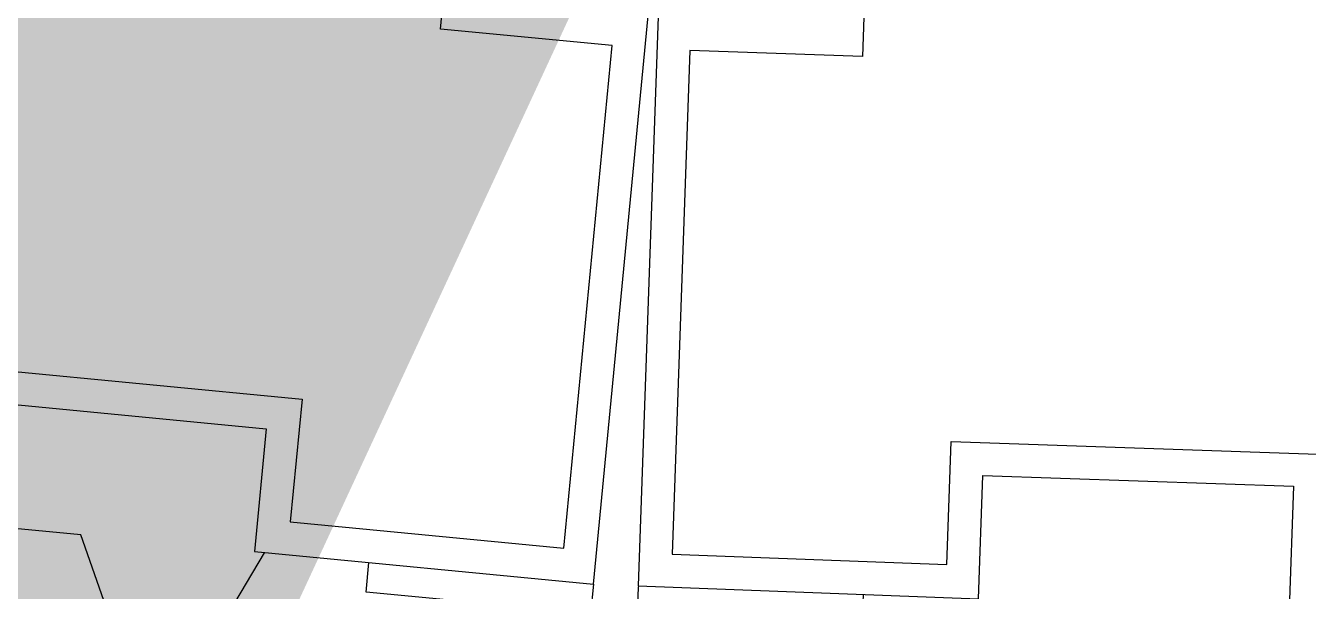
# Model space of a CAD drawing. Extents: x 302512 to 1034855, y -184136 to 410364.
# Drawn here: x 488087 to 503679, y -35087 to -28210 of the extents above; entities that cross this region are included whole.
import ezdxf

# ---------------------------------------------------------------- set-up
doc = ezdxf.new("R2010")
doc.units = 0
doc.header["$MEASUREMENT"] = 0
for name, color, linetype in [('WALL', 4, 'Continuous'), ('WZ', 2, 'Continuous'), ('环境', 8, 'Continuous')]:
    doc.layers.add(name, color=color, linetype=linetype)

# ---------------------------------------------------------------- blocks, each defined once
blk = doc.blocks.new('A$C22384F4A')
at = {"layer": 'WZ'}
for p, q in [((24095, 18661), (24430, 22142)), ((25955, 11912), (26621, 18820)), ((26185, 18460), (24095, 18661)), ((25595, 12349), (26185, 18460)), ((17855, 14601), (22414, 14162)), ((18215, 14164), (21977, 13802)), ((22414, 14162), (22270, 12669)), ((21977, 13802), (21834, 12309)), ((22270, 12669), (25595, 12349)), ((21834, 12309), (25955, 11912))]:
    blk.add_line(p, q, dxfattribs=at)
for points in [[(21952, 12292), (21517, 11557), (20737, 11337), (20003, 11712), (19726, 12512), (18748, 12606)], [(25955, 11912), (25920, 11554), (23193, 11816), (23227, 12175)]]:
    blk.add_lwpolyline(points, dxfattribs=at)
blk = doc.blocks.new('A$C2FB4403F')
at = {"layer": 'WZ'}
for p, q in [((2858, 23530), (2742, 20032)), ((256, 20519), (13, 13597)), ((642, 20105), (427, 13982)), ((2742, 20032), (642, 20105)), ((3764, 13854), (3817, 15352)), ((3817, 15352), (8394, 15192)), ((4150, 13439), (4202, 14938)), ((4202, 14938), (7980, 14806)), ((7980, 14806), (7928, 13307)), ((427, 13982), (3764, 13854)), ((13, 13597), (4150, 13439))]:
    blk.add_line(p, q, dxfattribs=at)
blk.add_lwpolyline([(13, 13583), (0, 13224), (2738, 13128), (2751, 13488)], dxfattribs=at)

msp = doc.modelspace()

# ---------------------------------------------------------------- hatches: boundary and pattern name
at = {"linetype": 'ByBlock', "lineweight": 5}
h = msp.add_hatch(color=256, dxfattribs=at)
h.paths.add_polyline_path([(449238, -10247), (447442, -10200), (447475, -8963), (449271, -9010)], flags=16)
h.paths.add_polyline_path([(446475, -11002), (448198, -14687), (450305, -11104)], flags=17)
edge = h.paths.add_edge_path()
edge.add_line((499629, -17475), (302512, -12264))
edge.add_line((449254, -8002), (445944, -133199))
at = {"layer": '环境'}
h = msp.add_hatch(dxfattribs=at)
h.set_pattern_fill('ANGLE,_O', color=256, scale=3000)
h.set_pattern_definition([(0, (-609984.1, -119640.8), (0, 825), [600, -225]), (90, (-609984.1, -119640.8), (-825, 5e-14), [600, -225])])
edge = h.paths.add_edge_path()
edge.add_arc((456453, -20483), 6000, 82.9061, 136.7172, ccw=False)
edge.add_arc((529231, 564350), 583344, 262.906442, 271.313904)
edge.add_arc((556282, -32331), 19210, 135.391, 143.8506)
edge.add_arc((523140, 498265), 519563, 267.02239, 271.94467, ccw=False)
edge.add_line((496151, -20597), (452085, -16369))
edge = h.paths.add_edge_path()
edge.add_arc((557649, -28887), 12195, 122.3331, 138.4177, ccw=False)
edge.add_line((551127, -18583), (563157, -18007))
edge.add_arc((576762, 6334), 27885, 240.7978, 252.532)
edge.add_arc((-697885, 47187662), 47224907, 271.512912, 271.5364982, ccw=False)
edge.add_line((548958, -20782), (548527, -20793))
edge = h.paths.add_edge_path()
edge.add_line((626587, -14296), (626866, -14066))
edge.add_arc((622239, -17885), 6000, 39.539, 100.4384)
edge.add_arc((577050, 207323), 223698, 274.29143, 281.3703, ccw=False)
edge.add_arc((576762, 6334), 27885, 294.3952, 307.637, ccw=False)
edge.add_arc((-3202814, 30587041), 30840005, 277.0611025, 277.1188975)
edge.add_line((619150, -15221), (626587, -14296))

# ---------------------------------------------------------------- block references
at = {"layer": 'WALL'}
for name, p in [('A$C22384F4A', (469033, -46912)), ('A$C2FB4403F', (495519, -48616))]:
    msp.add_blockref(name, p, dxfattribs=at)

doc.saveas('drawing.dxf')
